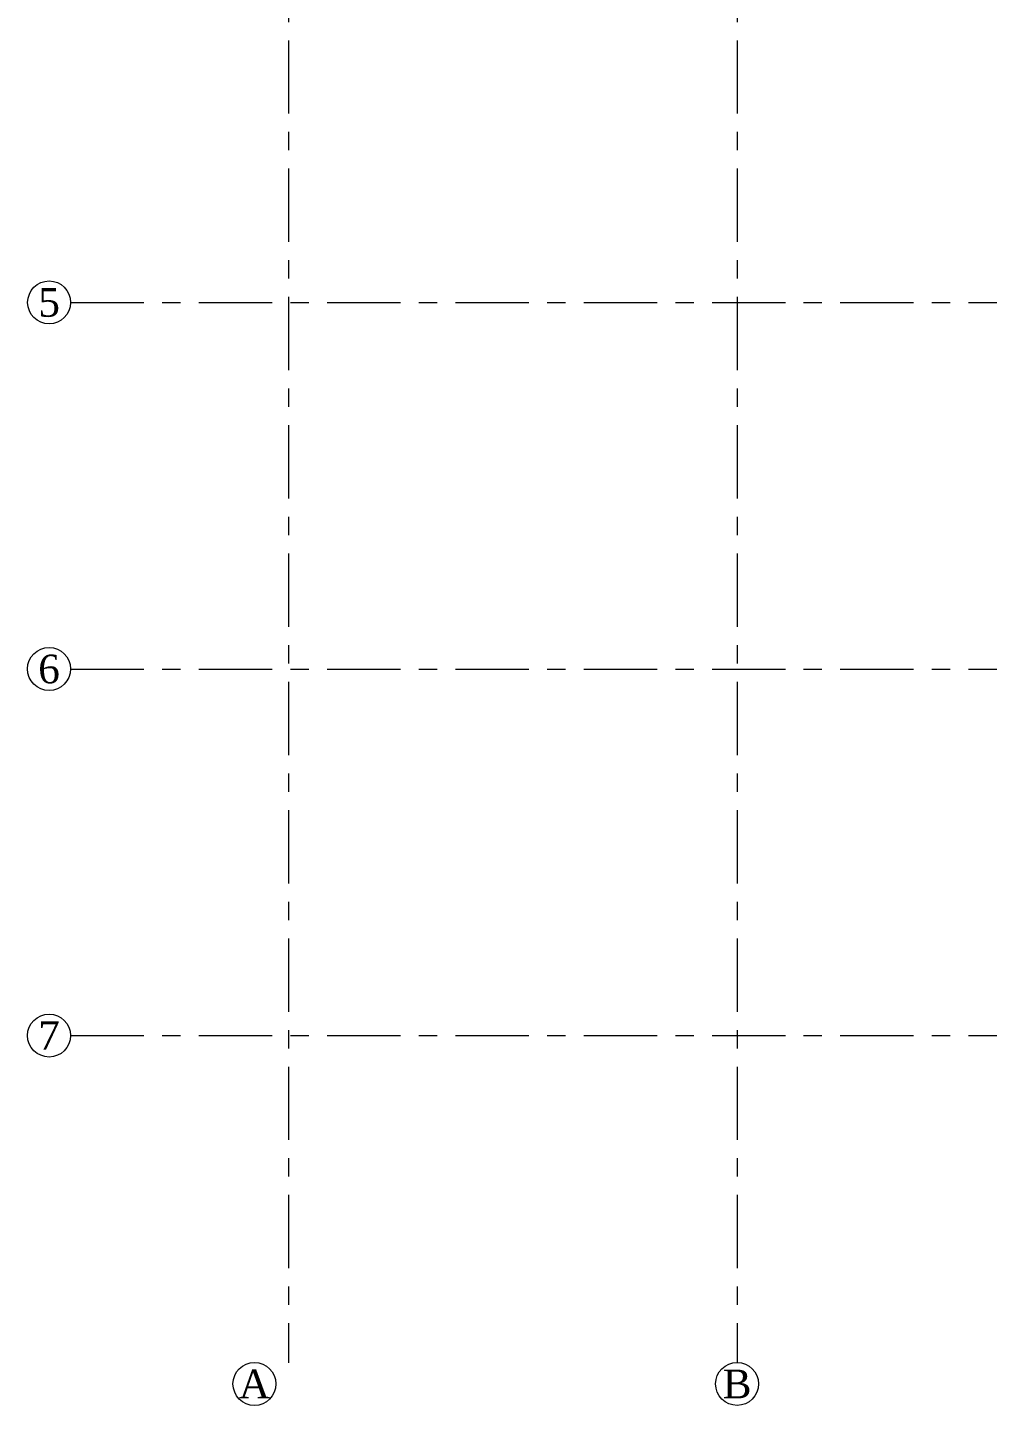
# Model space of a CAD drawing. Header units: millimetres. Extents: x 24487468 to 24959437, y -333213 to 842934.
# Drawn here: x 24709134 to 24724845, y 175686 to 198241 of the extents above; entities that cross this region are included whole.
import ezdxf
from ezdxf.enums import TextEntityAlignment as Align

# ---------------------------------------------------------------- set-up
doc = ezdxf.new("R2010")
doc.units = ezdxf.units.MM
doc.header["$MEASUREMENT"] = 0
for name, pattern in [('ACAD_ISO10W100', [18.5, 12, -3, 0.5, -3]), ('BORDERX2', [3.5, 1, -0.5, 1, -0.5, 0, -0.5]), ('Centreline', [21, 12, -3, 3, -3])]:
    doc.linetypes.add(name, pattern=pattern)
doc.layers.add('A-BTEXT', color=57, linetype='Continuous')
for name, color, linetype, lineweight in [('CENLINE', 220, 'ACAD_ISO10W100', 5), ('GRID', 205, 'BORDERX2', 5), ('p1 plan grid lck', 6, 'Continuous', 5)]:
    doc.layers.add(name, color=color, linetype=linetype, lineweight=lineweight)
doc.styles.add('arial', font='times.ttf')

# ---------------------------------------------------------------- blocks, each defined once
blk = doc.blocks.new('grid letter-flat-4-flat-1')
at = {"layer": 'GRID', "linetype": 'Continuous'}
blk.add_circle((0, 374.75), 281.25, dxfattribs=at)

msp = doc.modelspace()

# ---------------------------------------------------------------- linework, layer by layer
at = {"layer": 'p1 plan grid lck', "linetype": 'Centreline', "ltscale": 100}
for p, q in [((24713407.8, 223231), (24713407.8, 176384)), ((24720748.2, 223231), (24720748.2, 176384)), ((24709837.4, 193740.5), (24762027.1, 193740.5)), ((24709837.4, 187740.5), (24762025.5, 187740.5)), ((24709837.4, 181740.5), (24762025.5, 181740.5))]:
    msp.add_line(p, q, dxfattribs=at)

# ---------------------------------------------------------------- block references
at = {"layer": 'CENLINE'}
ref = msp.add_blockref('grid letter-flat-4-flat-1', (24709487.4, 193272.4), dxfattribs=dict(at, xscale=1.25, yscale=1.25, zscale=25.4))
ref.add_attrib('GRID_LETTER', '5', dxfattribs={"layer": 'A-BTEXT', "linetype": 'Continuous', "height": 468.7, "style": 'arial'}).set_placement((24709487.4, 193741.1), align=Align.MIDDLE_CENTER)
ref = msp.add_blockref('grid letter-flat-4-flat-1', (24709487.4, 193272.4), dxfattribs=dict(at, xscale=1.25, yscale=1.25, zscale=25.4))
ref.add_attrib('GRID_LETTER', '5', dxfattribs={"layer": 'A-BTEXT', "linetype": 'Continuous', "height": 468.7, "style": 'arial'}).set_placement((24709487.4, 193741.1), align=Align.MIDDLE_CENTER)
ref = msp.add_blockref('grid letter-flat-4-flat-1', (24709485.8, 187272.4), dxfattribs=dict(at, xscale=1.25, yscale=1.25, zscale=25.4))
ref.add_attrib('GRID_LETTER', '6', dxfattribs={"layer": 'A-BTEXT', "linetype": 'Continuous', "height": 468.7, "style": 'arial'}).set_placement((24709485.8, 187741.1), align=Align.MIDDLE_CENTER)
ref = msp.add_blockref('grid letter-flat-4-flat-1', (24709485.8, 187272.4), dxfattribs=dict(at, xscale=1.25, yscale=1.25, zscale=25.4))
ref.add_attrib('GRID_LETTER', '6', dxfattribs={"layer": 'A-BTEXT', "linetype": 'Continuous', "height": 468.7, "style": 'arial'}).set_placement((24709485.8, 187741.1), align=Align.MIDDLE_CENTER)
ref = msp.add_blockref('grid letter-flat-4-flat-1', (24709485.8, 181272.4), dxfattribs=dict(at, xscale=1.25, yscale=1.25, zscale=25.4))
ref.add_attrib('GRID_LETTER', '7', dxfattribs={"layer": 'A-BTEXT', "linetype": 'Continuous', "height": 468.7, "style": 'arial'}).set_placement((24709485.8, 181741.1), align=Align.MIDDLE_CENTER)
ref = msp.add_blockref('grid letter-flat-4-flat-1', (24709485.8, 181272.4), dxfattribs=dict(at, xscale=1.25, yscale=1.25, zscale=25.4))
ref.add_attrib('GRID_LETTER', '7', dxfattribs={"layer": 'A-BTEXT', "linetype": 'Continuous', "height": 468.7, "style": 'arial'}).set_placement((24709485.8, 181741.1), align=Align.MIDDLE_CENTER)
ref = msp.add_blockref('grid letter-flat-4-flat-1', (24712848.2, 175568.8), dxfattribs=dict(at, xscale=1.25, yscale=1.25, zscale=25.4))
ref.add_attrib('GRID_LETTER', 'A', dxfattribs={"layer": 'A-BTEXT', "linetype": 'Continuous', "height": 468.7, "style": 'arial'}).set_placement((24712848.2, 176037.5), align=Align.MIDDLE_CENTER)
ref = msp.add_blockref('grid letter-flat-4-flat-1', (24720747.7, 175569.1), dxfattribs=dict(at, xscale=1.25, yscale=1.25, zscale=25.4))
ref.add_attrib('GRID_LETTER', 'B', dxfattribs={"layer": 'A-BTEXT', "linetype": 'Continuous', "height": 468.7, "style": 'arial'}).set_placement((24720747.7, 176037.8), align=Align.MIDDLE_CENTER)
ref = msp.add_blockref('grid letter-flat-4-flat-1', (24720747.7, 175569.1), dxfattribs=dict(at, xscale=1.25, yscale=1.25, zscale=25.4))
ref.add_attrib('GRID_LETTER', 'B', dxfattribs={"layer": 'A-BTEXT', "linetype": 'Continuous', "height": 468.7, "style": 'arial'}).set_placement((24720747.7, 176037.8), align=Align.MIDDLE_CENTER)

doc.saveas('drawing.dxf')
